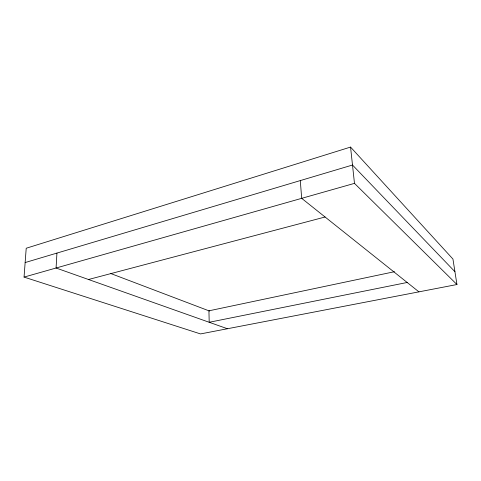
<?xml version="1.0" encoding="UTF-8"?>
<svg xmlns="http://www.w3.org/2000/svg" width="481" height="481" viewBox="0 0 481 481"><rect width="100%" height="100%" fill="white"/><g stroke="black" fill="none" stroke-linecap="round" stroke-linejoin="round"><path stroke-width="0.72" d="M56.938 253.084L56.073 268.013L227.429 328.739M24.05 277.098L26.214 248.244L350.553 147.078L452.946 259.055L456.95 284.53L200.517 333.922L24.05 277.098L354.479 183.363L456.95 284.53M25.138 262.56L352.495 165.031L454.936 271.705M88.498 279.503L325.078 217.003M394.468 271.705L208.928 310.816L209.205 322.276L407.179 282.479M110.846 273.563L209.56 311.057M418.933 291.853L301.677 198.34L300.3 180.585M350.553 147.078L354.479 183.363"/></g></svg>
